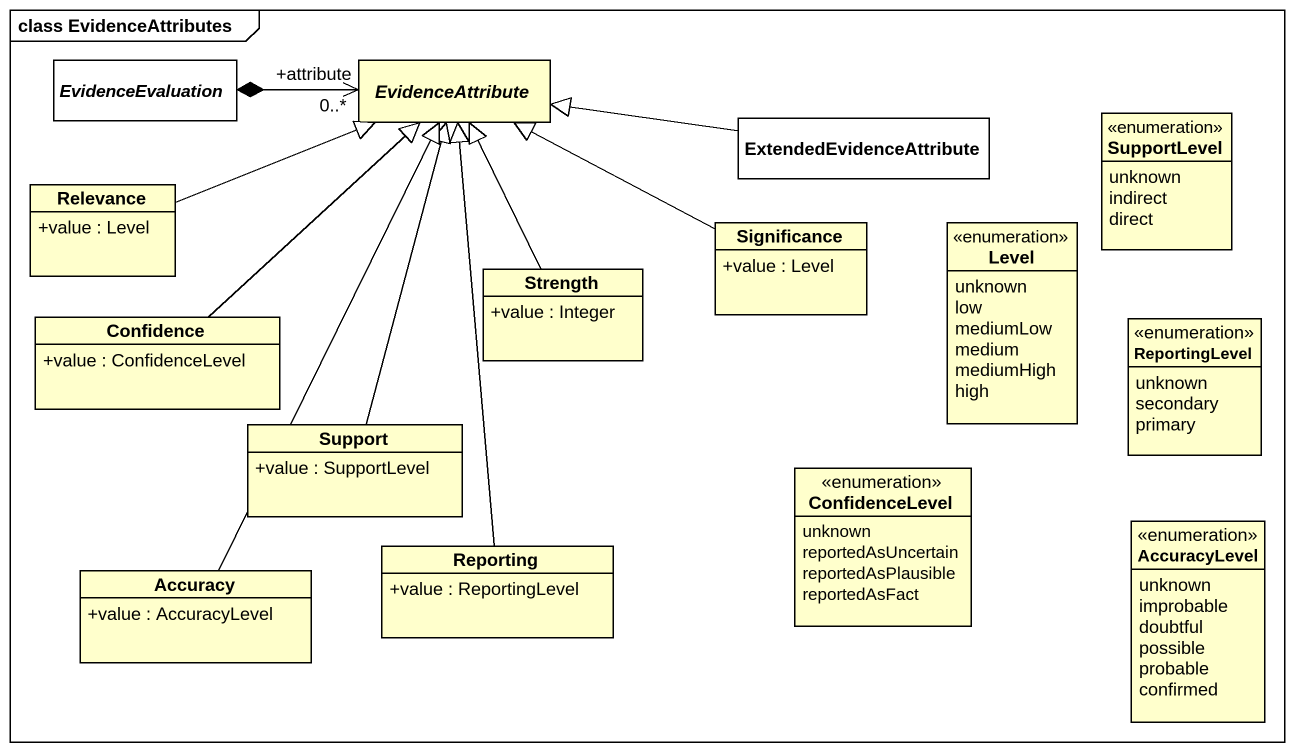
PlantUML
@startuml
mainframe class EvidenceAttributes
hide circle
hide empty members
skinparam classAttributeIconSize 0
abstract class EvidenceEvaluation
abstract class EvidenceAttribute #FFFFCC
class ExtendedEvidenceAttribute
enum SupportLevel #FFFFCC {
  unknown
  indirect
  direct
}
class Relevance #FFFFCC {
  +value : Level
}
class Strength #FFFFCC {
  +value : Integer
}
class Significance #FFFFCC {
  +value : Level
}
enum Level #FFFFCC {
  unknown
  low
  mediumLow
  medium
  mediumHigh
  high
}
class Confidence #FFFFCC {
  +value : ConfidenceLevel
}
enum ReportingLevel #FFFFCC {
  unknown
  secondary
  primary
}
class Support #FFFFCC {
  +value : SupportLevel
}
enum ConfidenceLevel #FFFFCC {
  unknown
  reportedAsUncertain
  reportedAsPlausible
  reportedAsFact
}
class Accuracy #FFFFCC {
  +value : AccuracyLevel
}
class Reporting #FFFFCC {
  +value : ReportingLevel
}
enum AccuracyLevel #FFFFCC {
  unknown
  improbable
  doubtful
  possible
  probable
  confirmed
}
EvidenceEvaluation *-right-> "0..*\n+attribute" EvidenceAttribute
ExtendedEvidenceAttribute -left-|> EvidenceAttribute
Relevance -right-|> EvidenceAttribute
Strength -up-|> EvidenceAttribute
Significance -left-|> EvidenceAttribute
Confidence -up-|> EvidenceAttribute
Support -up-|> EvidenceAttribute
Accuracy -up-|> EvidenceAttribute
Reporting -up-|> EvidenceAttribute
@enduml
